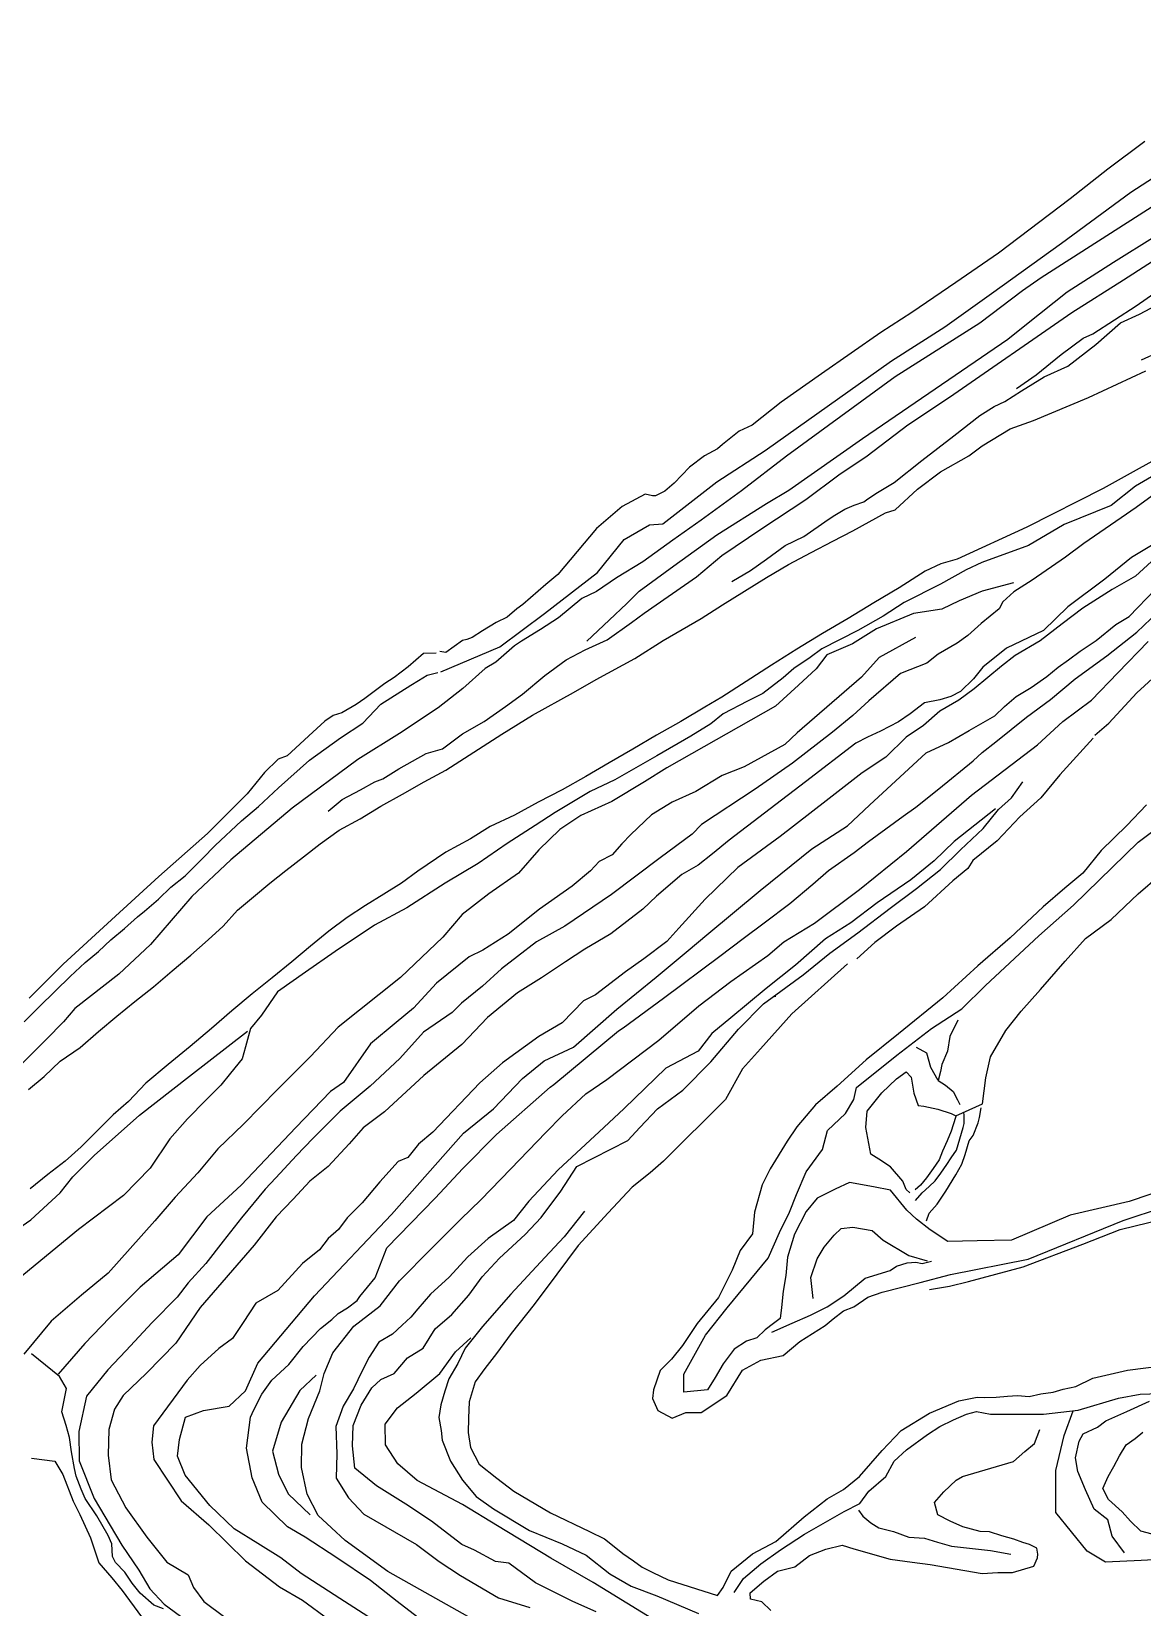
# Model space of a CAD drawing. Extents: x 73536 to 75854, y 478530 to 482386.
# Drawn here: x 74257.7 to 74588.3, y 480016.2 to 480485.4 of the extents above; entities that cross this region are included whole.
import ezdxf

# ---------------------------------------------------------------- set-up
doc = ezdxf.new("R2010")
doc.units = 0

msp = doc.modelspace()

# ---------------------------------------------------------------- linework, layer by layer
at = {"layer": 'TOPO_250913', "color": 30}
msp.add_line((74479.212, 480198.148, 1611.008), (74478.76, 480198.017, 1611.008), dxfattribs=at)
for points in [[(74379.501, 480294.721, 1715.02), (74397.049, 480302.22, 1714.818), (74410.33, 480312.098, 1714.976), (74426.148, 480324.377, 1714.909), (74434.092, 480334.198, 1715.126), (74441.56, 480338.55, 1714.878), (74445.595, 480338.833, 1714.742), (74461.635, 480351.279, 1714.929), (74476.001, 480360.622, 1714.954), (74513.678, 480387.351, 1715.357), (74529.542, 480397.494, 1714.872), (74543.416, 480407.433, 1715.161), (74564.209, 480422.339, 1714.699), (74584.829, 480437.549, 1714.885), (74601.409, 480448.289, 1715.433), (74616.61, 480458.006, 1715.694), (74626.89, 480463.102, 1715.619), (74643.289, 480473.18, 1716.036), (74653.203, 480477.49, 1716.549), (74668.538, 480485.376, 1716.019)], [(74589.031, 480452.592, 1731.383), (74578.047, 480444.428, 1730.695), (74566.841, 480435.613, 1730.519), (74545.446, 480419.359, 1729.332), (74532.814, 480410.624, 1728.765), (74519.667, 480401.694, 1727.945), (74510.411, 480395.732, 1728.471), (74492.77, 480383.442, 1727.994), (74480.752, 480375.046, 1727.657), (74472.121, 480368.205, 1726.586), (74468.259, 480366.409, 1726.693), (74463.375, 480362.393, 1726.721), (74461.801, 480361.174, 1726.53), (74457.923, 480359.101, 1726.243), (74453.461, 480355.695, 1725.775), (74448.904, 480350.933, 1725.786), (74446.138, 480348.52, 1725.503), (74443.391, 480347.195, 1725.664), (74442.496, 480347.182, 1725.529), (74440.301, 480347.625, 1725.042), (74433.422, 480343.967, 1724.801), (74425.785, 480337.425, 1725.399), (74414.284, 480323.745, 1725.487), (74410.767, 480320.743, 1725.087), (74403.884, 480314.765, 1724.825), (74402.143, 480313.492, 1724.782), (74399.209, 480311.013, 1724.706), (74396.005, 480309.475, 1724.111), (74391.922, 480306.958, 1724.086), (74388.846, 480305.018, 1723.861), (74387.257, 480304.363, 1723.607), (74385.921, 480304.059, 1723.463), (74380.93, 480300.485, 1723.745), (74379.198, 480300.829, 1723.623)], [(74592.321, 480433.836, 1714.681), (74558.185, 480412.084, 1714.419), (74552.609, 480408.192, 1714.819), (74539.95, 480398.553, 1714.578), (74514.725, 480382.536, 1714.638), (74482.385, 480358.962, 1714.658), (74469.025, 480348.63, 1714.737), (74456.963, 480339.918, 1714.28), (74448.513, 480333.973, 1714.401), (74439.619, 480327.47, 1714.673), (74431.768, 480322.739, 1714.139), (74425.838, 480318.666, 1714.397), (74421.433, 480316.576, 1714.233), (74414.465, 480310.852, 1714.319), (74409.131, 480307.329, 1714.263), (74403.508, 480303.901, 1714.127), (74401.377, 480302.494, 1714.134), (74395.85, 480297.619, 1714.253), (74392.722, 480295.726, 1713.898), (74385.997, 480289.822, 1713.657), (74378.695, 480284.075, 1713.971), (74367.169, 480276.396, 1714.51), (74354.793, 480268.622, 1713.978), (74335.203, 480254.219, 1713.898), (74316.983, 480238.827, 1714.03), (74305.386, 480227.9, 1713.893), (74293.042, 480213.625, 1714.273), (74283.61, 480204.724, 1714.249), (74270.59, 480194.498, 1713.95), (74267.141, 480190.602, 1714.203), (74261.978, 480185.344, 1714.179), (74253.414, 480176.638, 1714.003)], [(74422.982, 480303.872, 1700.233), (74429.596, 480310.156, 1700.163), (74434.837, 480315.138, 1700.261), (74438.546, 480318.767, 1700.502), (74448.883, 480326.364, 1700.197), (74461.663, 480335.527, 1700.132), (74476.393, 480344.868, 1700.087), (74483.048, 480348.868, 1699.935), (74505.011, 480364.172, 1700.135), (74548.229, 480393.78, 1700.482), (74553.858, 480398.249, 1700.481), (74565.914, 480407.89, 1700.478), (74579.684, 480416.756, 1700.211), (74592.147, 480424.453, 1700.365)], [(74345.981, 480253.259, 1700.616), (74350.121, 480256.773, 1701.041), (74355.585, 480259.645, 1700.723), (74359.867, 480262.015, 1700.194), (74362.188, 480262.871, 1700.656), (74367.008, 480265.925, 1700.46), (74375.085, 480270.493, 1699.956), (74380.022, 480271.795, 1700.004), (74385.979, 480276.319, 1700.059), (74392.36, 480279.925, 1700.006), (74398.76, 480284.437, 1699.959), (74403.763, 480288.131, 1699.825), (74410.414, 480293.696, 1699.768), (74416.754, 480298.372, 1699.691), (74422.496, 480301.333, 1699.726), (74428.997, 480304.309, 1699.548), (74436.217, 480309.398, 1699.582), (74440.014, 480312.27, 1699.516), (74455.597, 480323.081, 1699.58), (74463.116, 480329.44, 1699.567), (74475.013, 480337.461, 1699.414), (74488.145, 480346.037, 1699.837), (74497.948, 480353.412, 1699.774), (74506.378, 480359.043, 1700.09), (74518.477, 480368.324, 1699.483), (74530.926, 480376.556, 1700.008), (74567.323, 480401.721, 1699.874), (74582.733, 480411.498, 1700.027), (74595.74, 480419.875, 1699.61)], [(74550.803, 480379.129, 1684.373), (74556.658, 480383.21, 1684.607), (74564.167, 480389.179, 1684.637), (74570.697, 480394.086, 1684.783), (74573.591, 480395.409, 1684.861), (74586.499, 480403.747, 1684.834), (74594.024, 480408.996, 1684.633)], [(74466.057, 480321.698, 1686.476), (74471.711, 480324.933, 1686.19), (74476.444, 480328.305, 1685.783), (74481.985, 480332.349, 1685.153), (74487.581, 480335.003, 1685.944), (74494.76, 480340.091, 1685.517), (74496.8, 480341.383, 1685.826), (74499.756, 480343.138, 1685.699), (74502.531, 480344.374, 1685.669), (74505.347, 480345.336, 1685.614), (74506.229, 480345.928, 1685.61), (74508.995, 480347.883, 1685.357), (74514.391, 480351.075, 1685.063), (74522.656, 480357.713, 1684.539), (74532.221, 480365.016, 1684.704), (74539.915, 480371.036, 1684.308), (74544.145, 480373.721, 1684.221), (74547.365, 480375.225, 1684.278), (74552.355, 480378.374, 1684.117), (74559.112, 480382.624, 1684.06), (74566.147, 480385.802, 1684.423), (74574.488, 480392.228, 1684.473), (74581.803, 480398.642, 1684.229), (74587.402, 480401.24, 1684.279), (74594.198, 480404.839, 1684.031)], [(74593.195, 480389.935, 1670.466), (74587.899, 480387.575, 1670.791)], [(74256.8, 480170.42, 1705.479), (74261.436, 480174.292, 1705.02), (74266.215, 480178.811, 1704.482), (74272.16, 480182.906, 1703.891), (74277.599, 480187.651, 1703.301), (74283.027, 480192.241, 1702.719), (74288.444, 480196.629, 1702.149), (74293.928, 480201.009, 1701.575), (74299.507, 480205.727, 1700.977), (74305.046, 480210.46, 1700.381), (74310.222, 480214.994, 1699.818), (74314.683, 480219.046, 1699.325), (74318.992, 480223.799, 1698.8), (74323.729, 480227.787, 1698.293), (74328.614, 480231.831, 1697.774), (74333.31, 480235.575, 1697.283), (74338.587, 480239.736, 1696.733), (74343.608, 480243.597, 1696.215), (74349.186, 480247.672, 1695.65), (74355.457, 480250.969, 1695.07), (74361.679, 480254.747, 1694.475), (74368.095, 480258.367, 1693.872), (74374.512, 480261.992, 1693.269), (74380.947, 480265.497, 1692.67), (74397.666, 480276.217, 1691.131), (74406.739, 480281.869, 1690.303), (74418.971, 480288.575, 1687.762), (74425.698, 480292.44, 1686.886), (74437.2, 480298.747, 1685.498), (74445.669, 480304.088, 1684.368), (74457.021, 480310.658, 1682.675), (74463.363, 480314.726, 1681.652), (74469.837, 480318.743, 1680.949), (74476.405, 480322.795, 1680.234), (74482.991, 480326.709, 1679.549), (74489.708, 480330.283, 1679), (74496.201, 480333.666, 1678.33), (74502.153, 480336.717, 1677.791), (74511.837, 480342.122, 1676.844), (74514.725, 480342.949, 1676.206), (74521.402, 480349.158, 1675.287), (74528.239, 480354.339, 1674.637), (74536.688, 480359.07, 1674.189), (74540.609, 480362.025, 1673.316), (74548.948, 480367.051, 1672.831), (74555.946, 480369.558, 1672.207), (74572.281, 480376.399, 1670.662), (74589.378, 480384.373, 1667.356)], [(74600.072, 480362.287, 1667.43), (74576.645, 480349.312, 1670.016), (74553.938, 480337.779, 1672.502), (74533.168, 480328.319, 1674.971), (74528.287, 480326.888, 1675.706), (74523.64, 480324.68, 1676.402), (74515.864, 480319.812, 1678.066), (74508.349, 480315.263, 1678.978), (74500.746, 480310.652, 1679.901), (74493.064, 480306.144, 1680.825), (74485.437, 480301.538, 1681.749), (74477.9, 480296.741, 1682.676), (74470.395, 480291.879, 1683.604), (74463.131, 480287.216, 1684.349), (74458.073, 480284.281, 1684.853), (74450.921, 480279.973, 1685.573), (74443.73, 480275.863, 1686.287), (74436.648, 480271.783, 1686.992), (74429.618, 480267.647, 1687.696), (74422.628, 480263.62, 1688.391), (74415.615, 480259.655, 1689.086), (74408.473, 480255.95, 1689.78), (74401.389, 480252.084, 1690.476), (74394.13, 480248.68, 1691.168), (74388.331, 480245.004, 1691.76), (74380.944, 480241.107, 1692.48), (74372.646, 480235.375, 1693.554), (74367.805, 480231.891, 1694.189), (74362.506, 480228.535, 1694.857), (74357.063, 480225.202, 1695.537), (74351.603, 480221.597, 1696.233), (74346.164, 480217.521, 1696.957), (74340.656, 480213.075, 1697.711), (74335.103, 480208.402, 1698.484), (74329.29, 480203.703, 1699.28), (74323.318, 480198.87, 1700.098), (74317.287, 480193.878, 1700.932), (74311.185, 480188.606, 1701.791), (74304.864, 480183.244, 1702.673), (74298.349, 480177.823, 1703.576), (74291.699, 480172.338, 1704.494), (74286.516, 480166.893, 1705.295), (74281.996, 480162.834, 1705.942), (74277.413, 480158.32, 1706.474), (74272.472, 480153.384, 1707.052), (74267.673, 480149.131, 1707.583), (74262.465, 480145.097, 1708.129), (74257.242, 480140.881, 1708.684)], [(74598.846, 480357.361, 1670.312), (74586.304, 480350.021, 1672.046), (74579.054, 480344.31, 1673.115), (74565.012, 480338.596, 1674.654), (74554.399, 480332.384, 1675.687), (74540.544, 480327.352, 1676.013), (74535.837, 480325.146, 1677.264), (74528.172, 480320.864, 1678.111), (74517.44, 480315.415, 1679.364), (74511.198, 480311.348, 1680.026), (74503.597, 480307.053, 1680.984), (74492.853, 480301.608, 1681.817), (74489.461, 480299.039, 1682.472), (74484.581, 480295.71, 1683.033), (74481.343, 480292.991, 1683.443), (74475.358, 480288.327, 1684.113), (74470.777, 480286.035, 1684.693), (74463.511, 480282.296, 1685.704), (74459.857, 480279.288, 1686.177), (74453.929, 480275.652, 1687.027), (74443.798, 480269.746, 1688.188), (74431.24, 480262.632, 1689.79), (74423.955, 480259.145, 1690.584), (74413.498, 480252.867, 1691.699), (74407.586, 480249.046, 1692.426), (74399.21, 480243.625, 1693.094), (74390.568, 480237.709, 1693.967), (74380.805, 480231.843, 1694.453), (74369.418, 480224.482, 1695.507), (74359.708, 480219.357, 1696.921), (74348.049, 480211.544, 1697.724), (74339.246, 480205.383, 1698.91), (74330.849, 480199.51, 1699.284), (74326.141, 480192.564, 1701.044), (74322.87, 480188.584, 1701.525), (74321.32, 480183.109, 1700.414), (74320.33, 480179.557, 1700.908), (74316.933, 480175.331, 1700.863), (74313.975, 480171.746, 1700.989), (74309.597, 480167.35, 1701.008), (74304.123, 480161.736, 1701.144), (74298.842, 480155.77, 1700.442), (74293.007, 480146.982, 1701.067), (74285.04, 480138.916, 1701.301), (74271.66, 480128.741, 1699.719), (74253.639, 480113.935, 1699.622)], [(74594.511, 480349.566, 1668.972), (74586.465, 480343.667, 1671.054), (74582.005, 480340.624, 1671.228), (74570.881, 480332.925, 1672.707), (74565.442, 480328.869, 1671.197), (74555.517, 480322.005, 1672.416), (74550, 480318.613, 1672.149), (74546.81, 480315.641, 1671.577), (74545.709, 480313.499, 1671.376), (74540.351, 480309.176, 1671.354), (74536.321, 480305.616, 1670.752), (74533.147, 480303.27, 1670.12), (74527.479, 480300.021, 1670.794), (74524.152, 480297.295, 1670.745), (74516.306, 480294.269, 1670.714), (74506.835, 480286.12, 1670.869), (74502.128, 480281.805, 1670.746), (74496.031, 480276.805, 1670.537), (74484.122, 480267.584, 1670.257), (74473.008, 480259.857, 1669.979), (74457.123, 480249.333, 1670.057), (74454.31, 480246.42, 1670.063), (74444.747, 480239.407, 1670.229), (74430.256, 480228.435, 1670.482), (74416.435, 480219.052, 1670.715), (74407.928, 480214.411, 1669.407), (74402.359, 480210.025, 1669.728), (74397.565, 480206.375, 1669.59), (74391.844, 480201.165, 1668.821), (74385.652, 480196.173, 1668.919), (74382.904, 480193.381, 1669.338), (74374.306, 480187.456, 1669.765), (74367.262, 480179.683, 1669.827), (74358.467, 480171.42, 1669.972), (74349.485, 480163.948, 1670.112), (74341.366, 480155.875, 1670.096), (74336.536, 480150.758, 1670.172), (74330.359, 480144.108, 1670.271), (74327.18, 480140.768, 1670.413), (74320.146, 480132.253, 1670.298), (74314.709, 480125.278, 1670.246), (74309.574, 480118.578, 1670.565), (74304.283, 480112.821, 1670.647), (74300.965, 480108.65, 1670.7), (74293.589, 480101.026, 1670.889), (74285.732, 480092.644, 1670.895), (74280.379, 480087.014, 1671.265), (74274.033, 480079.153, 1672.198), (74271.714, 480068.615, 1672.274), (74271.791, 480059.883, 1671.749), (74276.27, 480048.644, 1671.978), (74281.081, 480040.672, 1672.158), (74284.506, 480034.741, 1672.391), (74289.618, 480027.344, 1672.15), (74292.859, 480021.727, 1671.517), (74297.168, 480017.183, 1671.888), (74303.486, 480012.591, 1672.196)], [(74591.98, 480332.933, 1656.986), (74585.085, 480328.838, 1657.055), (74577.115, 480322.31, 1656.812), (74566.136, 480314.068, 1657.09), (74558.87, 480307.071, 1656.87), (74547.904, 480301.835, 1656.708), (74540.848, 480296.183, 1656.426), (74537.989, 480292.659, 1656.59), (74534.188, 480288.938, 1656.637), (74531.329, 480287.411, 1656.433), (74527.986, 480286.461, 1656.104), (74523.5, 480285.538, 1655.659), (74519.226, 480282.301, 1655.68), (74515.737, 480279.842, 1655.611), (74510.375, 480277.137, 1655.322), (74506.497, 480275.346, 1655.304), (74503.048, 480273.532, 1655.172), (74488.007, 480261.986, 1654.832), (74465.36, 480244.675, 1654.51), (74460.325, 480240.567, 1654.638), (74456.055, 480237.225, 1654.744), (74451.245, 480234.436, 1654.965), (74443.724, 480227.954, 1654.463), (74439.647, 480224.088, 1654.661), (74430.109, 480216.808, 1654.932), (74422.388, 480212.163, 1654.939), (74416.609, 480208.46, 1654.944), (74409.434, 480203.691, 1654.951), (74402.324, 480199.173, 1654.302), (74393.333, 480191.872, 1654.246), (74385.774, 480183.777, 1654.613), (74374.435, 480174.585, 1654.424), (74362.709, 480163.761, 1654.917), (74356.33, 480158.967, 1654.883), (74352.179, 480154.256, 1655.262), (74346.002, 480147.474, 1654.933), (74340.52, 480143.128, 1654.807), (74335.515, 480137.757, 1654.671), (74330.428, 480132.526, 1655.06), (74323.9, 480124.116, 1655.013), (74307.853, 480105.535, 1654.935), (74300.616, 480094.863, 1655.088), (74291.885, 480085.939, 1655.571), (74284.978, 480079.331, 1656.792), (74282.336, 480075.218, 1657.316), (74280.697, 480069.167, 1657.04), (74280.494, 480061.548, 1656.729), (74281.36, 480054.184, 1656.74), (74285.748, 480045.864, 1656.552), (74292.03, 480037.154, 1656.788), (74297.933, 480029.717, 1656.361), (74304.284, 480025.991, 1655.526), (74305.854, 480022.222, 1655.493), (74308.921, 480017.976, 1655.55), (74315.208, 480013.31, 1655.75)], [(74590.971, 480327.564, 1656.548), (74586.233, 480323.254, 1656.543), (74579.322, 480319.253, 1656.501), (74570.593, 480313.754, 1656.753), (74564.385, 480309.02, 1656.537), (74557.87, 480303.997, 1656.3), (74550.452, 480299.601, 1655.715), (74546.342, 480296.421, 1655.993), (74538.188, 480289.664, 1656.15), (74533.636, 480286.374, 1656.149), (74528.043, 480283.079, 1655.475), (74523.195, 480278.824, 1655.399), (74517.965, 480275.294, 1655.262), (74511.97, 480269.385, 1655.263), (74504.892, 480264.702, 1654.596), (74494.175, 480256.337, 1654.945), (74480.533, 480245.76, 1654.539), (74467.928, 480236.467, 1653.405), (74458.129, 480227.127, 1653.471), (74450.365, 480218.426, 1653.528), (74446.768, 480214.477, 1654.362), (74439.887, 480209.336, 1654.351), (74434.483, 480205.499, 1652.293), (74425.554, 480198.621, 1654.078), (74421.97, 480196.805, 1654.232), (74415.602, 480190.238, 1653.563), (74408.657, 480186.175, 1654.05), (74397.869, 480178.389, 1654.286), (74391.066, 480172.38, 1654.156), (74377.148, 480157.753, 1653.999), (74372.865, 480154.183, 1654.201), (74369.71, 480150.211, 1654.402), (74366.746, 480149.026, 1654.31), (74361.293, 480142.946, 1654.415), (74356.074, 480136.66, 1654.683), (74351.605, 480132.25, 1654.539), (74349.057, 480128.765, 1654.79), (74345.999, 480126.112, 1654.547), (74343.348, 480122.708, 1654.924), (74338.316, 480118.606, 1654.357), (74330.943, 480110.54, 1654.595), (74324.409, 480106.848, 1654.142), (74320.646, 480101.073, 1654.375), (74317.47, 480096.344, 1654.246), (74313.375, 480093.307, 1654.327), (74307.833, 480088.219, 1654.514), (74303.985, 480083.925, 1654.197), (74294.01, 480070.337, 1654.613), (74293.459, 480065.467, 1654.606), (74294.05, 480060.315, 1654.599), (74302.249, 480048.007, 1654.461), (74310.43, 480040.867, 1654.832), (74321.381, 480030.138, 1653.871), (74331.437, 480022.382, 1654.335), (74338.267, 480018.36, 1654.045), (74346.113, 480012.655, 1654.602)], [(74549.948, 480321.239, 1673.853), (74540.624, 480318.766, 1675.247), (74533.819, 480315.861, 1676.195), (74528.627, 480313.407, 1676.64), (74520.167, 480312.083, 1677.861), (74509.21, 480307.583, 1678.847), (74502.031, 480303.061, 1679.259), (74494.423, 480299.777, 1680.477), (74491.189, 480295.642, 1681.211), (74485.999, 480290.788, 1681.038), (74479.153, 480284.582, 1681.646), (74446.725, 480266.187, 1685.744), (74440.114, 480262, 1686.575), (74430.392, 480256.111, 1687.448), (74421.186, 480252.029, 1687.787), (74414.927, 480247.826, 1687.945), (74408.659, 480241.795, 1687.974), (74402.653, 480234.871, 1687.472), (74393.789, 480228.655, 1686.373), (74385.791, 480222.528, 1685.516), (74380.086, 480215.78, 1685.185), (74367.491, 480203.775, 1684.735), (74348.925, 480189.016, 1684.869), (74340.725, 480180.226, 1684.755), (74330.922, 480170.473, 1684.284), (74320.775, 480160.09, 1684.023), (74313.126, 480152.764, 1684.994), (74307.115, 480145.644, 1684.767), (74300.385, 480138.387, 1685.517), (74294.368, 480131.308, 1684.427), (74287.052, 480123.125, 1683.997), (74280.431, 480115.749, 1683.412), (74272.502, 480109.189, 1684.94), (74263.457, 480101.431, 1684.703), (74255.333, 480091.644, 1684.306)], [(74357.748, 480013.563, 1640.447), (74349.447, 480018.859, 1640.196), (74337.9, 480026.296, 1640.296), (74331.832, 480030.997, 1640.031), (74325.035, 480035.266, 1640.544), (74317.944, 480039.618, 1641.067), (74310.756, 480046.561, 1641.893), (74303.347, 480055.614, 1642.188), (74301.126, 480061.277, 1642.392), (74301.707, 480066.28, 1641.923), (74303.523, 480072.928, 1641.553), (74308.815, 480074.848, 1641.398), (74316.441, 480076.128, 1641.309), (74321.331, 480080.742, 1641.179), (74325.042, 480088.926, 1640.791), (74341.85, 480109.024, 1640.209), (74364.795, 480133.179, 1639.9), (74386.225, 480157.417, 1639.349), (74395.182, 480164.693, 1639.702), (74403.814, 480173.712, 1639.677), (74410.227, 480178.919, 1639.759), (74418.976, 480183.008, 1640.312), (74431.915, 480194.373, 1640.017), (74443.631, 480203.88, 1640.69), (74453.109, 480211.841, 1640.996), (74458.624, 480216.441, 1641.004), (74474.573, 480229.627, 1640.751), (74489.937, 480242.053, 1641.87), (74500.545, 480248.913, 1640.402), (74507.098, 480255.098, 1640.36), (74523.914, 480270.636, 1640.596), (74530.631, 480273.706, 1640.699), (74536.758, 480277.246, 1640.614), (74544.347, 480281.625, 1640.699), (74547.304, 480284.455, 1641.085), (74550.708, 480287.444, 1640.889), (74555.198, 480290.064, 1640.839), (74559.84, 480293.362, 1640.879), (74563.285, 480296.156, 1640.946), (74566.305, 480298.294, 1640.959), (74569.776, 480300.874, 1640.995), (74574.561, 480304.065, 1641.102), (74580.418, 480308.824, 1641.405), (74584.363, 480311.238, 1641.25), (74592.255, 480319.35, 1641.056)], [(74377.667, 480009.326, 1639.767), (74366.473, 480018.051, 1639.985), (74358.508, 480024.223, 1639.094), (74348.548, 480031.045, 1639.708), (74339.126, 480037.167, 1639.052), (74333.875, 480040.258, 1639.561), (74326.355, 480047.565, 1639.744), (74323.341, 480054.861, 1639.531), (74321.685, 480063.66, 1640.061), (74322.854, 480072.849, 1640.112), (74323.813, 480075.105, 1639.602), (74326.168, 480079.683, 1639.519), (74329.152, 480083.931, 1639.382), (74334.224, 480088.547, 1639.535), (74338.486, 480093.875, 1639.831), (74343.72, 480099.241, 1639.174), (74347.011, 480101.989, 1639.033), (74348.906, 480103.766, 1639.606), (74351.757, 480105.443, 1639.26), (74354.552, 480107.579, 1639.156), (74355.378, 480108.844, 1639.726), (74359.977, 480114.312, 1639.569), (74363.431, 480123.259, 1638.7), (74377.771, 480138.046, 1638.435), (74386.025, 480146.939, 1638.955), (74396.079, 480157.054, 1638.813), (74411.986, 480171.164, 1639.274), (74413.121, 480171.926, 1638.991), (74432.368, 480187.88, 1639.322), (74433.801, 480188.738, 1639.325), (74445.797, 480197.61, 1639.682), (74462.511, 480210.153, 1639.764), (74469.503, 480215.368, 1640.133), (74475.736, 480219.994, 1639.827), (74483.398, 480225.792, 1640.299), (74490.241, 480231.594, 1640), (74494.894, 480235.623, 1640.348), (74502.481, 480240.945, 1640.295), (74506.802, 480244.283, 1640.3), (74517.085, 480251.783, 1639.783), (74520.851, 480254.464, 1639.873), (74527.74, 480259.902, 1639.92), (74537.93, 480268.258, 1639.827), (74540.593, 480270.758, 1640.028), (74544.721, 480273.874, 1639.934), (74553.83, 480281.247, 1640.445), (74560.912, 480286.525, 1640.416), (74568.324, 480292.723, 1640.599), (74577.703, 480299.51, 1640.481), (74586.671, 480306.532, 1640.311), (74592.865, 480312.48, 1640.318)], [(74520.763, 480304.985, 1671.138), (74509.934, 480298.994, 1670.917), (74504.673, 480293.194, 1670.761), (74485.574, 480276.566, 1670.668), (74481.865, 480273.165, 1670.265), (74469.757, 480266.484, 1670.257), (74463.265, 480263.861, 1670.805), (74455.39, 480259.153, 1670.583), (74448.313, 480255.927, 1670.74), (74442.228, 480252.169, 1670.638), (74436.022, 480246.295, 1670.399), (74433.41, 480243.522, 1670.411), (74430.449, 480240.289, 1670.459), (74426.62, 480238.347, 1670.375), (74424.003, 480235.523, 1670.508), (74418.536, 480230.912, 1670.44), (74408.904, 480224.151, 1670.286), (74399.581, 480216.702, 1670.138), (74391.991, 480211.93, 1670.242), (74387.896, 480209.868, 1670.3), (74378.239, 480202.041, 1669.849), (74371.358, 480194.631, 1669.857), (74366.23, 480190.337, 1670.121), (74358.593, 480183.998, 1670.14), (74350.518, 480172.544, 1670.15), (74346.691, 480169.787, 1670.736), (74336.349, 480159.08, 1670.707), (74320.046, 480141.966, 1671.008), (74309.847, 480132.495, 1670.736), (74301.304, 480121.182, 1671.056), (74289.974, 480111.596, 1670.832), (74280.833, 480102.491, 1671.252), (74273.488, 480094.787, 1671.435), (74265.57, 480085.713, 1671.632)], [(74390.734, 480011.724, 1625.098), (74363.667, 480026.968, 1625.038), (74351.032, 480036.159, 1627.025), (74346.956, 480039.897, 1626.867), (74343.02, 480043.644, 1626.591), (74339.695, 480049.935, 1625.381), (74338.066, 480057.911, 1624.724), (74338.107, 480064.861, 1624.669), (74340.105, 480072.512, 1625.392), (74343.507, 480080.69, 1625.649), (74344.734, 480085.848, 1625.918), (74347.331, 480092.034, 1626.241), (74353.55, 480099.962, 1626.044), (74361.439, 480105.996, 1625.72), (74367.209, 480113.469, 1624.801), (74376.646, 480123.038, 1625.625), (74385.441, 480131.81, 1625.414), (74391.42, 480137.544, 1625.051), (74400.331, 480146.795, 1624.502), (74410.758, 480157.618, 1623.316), (74415.594, 480162.602, 1624.388), (74422.663, 480169.13, 1624.924), (74428.877, 480173.354, 1624.286), (74444.39, 480185.152, 1626.036), (74456.243, 480195.324, 1625.276), (74465.783, 480202.601, 1624.871), (74476.795, 480210.343, 1623.885), (74481.536, 480214.356, 1623.237), (74490.69, 480219.976, 1624.485), (74504.057, 480229.981, 1624.396), (74518.082, 480241.309, 1625.456), (74537.463, 480258.084, 1626.064), (74557.104, 480273.052, 1628.123), (74564.584, 480279.945, 1626.313), (74573.163, 480286.28, 1624.235), (74580.986, 480294.422, 1627.478), (74590.069, 480303.754, 1628.612)], [(74378.135, 480300.299, 1723.649), (74374.351, 480300.235, 1722.308), (74369.73, 480296.297, 1722.715), (74365.628, 480293.107, 1723.186), (74362.837, 480291.314, 1723.306), (74356.858, 480286.782, 1723.262), (74354.27, 480285.043, 1722.634), (74350.025, 480282.586, 1722.94), (74347.408, 480281.771, 1722.743), (74344.968, 480280.055, 1722.35), (74341.426, 480276.778, 1721.376), (74333.705, 480269.79, 1721.471), (74331.085, 480268.787, 1721.3), (74326.987, 480264.789, 1721.141), (74321.858, 480258.481, 1721.113), (74310.03, 480246.673, 1720.993), (74295.601, 480233.816, 1720.351), (74281.427, 480220.97, 1719.908), (74267.125, 480207.749, 1719.582), (74256.999, 480197.607, 1718.819)], [(74255.444, 480190.545, 1714.859), (74259.851, 480194.968, 1714.935), (74264.823, 480199.818, 1715.121), (74269.129, 480204.038, 1715.099), (74273.615, 480208.191, 1715.135), (74277.588, 480211.543, 1715.164), (74281.262, 480214.953, 1715.193), (74285.339, 480218.371, 1715.242), (74289.179, 480221.854, 1715.263), (74291.301, 480223.472, 1715.256), (74295.472, 480227.071, 1715.274), (74299.168, 480230.704, 1715.196), (74303.416, 480234.01, 1715.181), (74308.554, 480239.145, 1715.167), (74312.323, 480243.053, 1715.001), (74320.175, 480250.379, 1715.036), (74325.242, 480254.69, 1714.956), (74331.196, 480260.263, 1715.027), (74340.406, 480268.463, 1715.506), (74349.634, 480275.108, 1715.754), (74356.258, 480279.489, 1715.546), (74361.6, 480285.15, 1715.339), (74370.541, 480290.804, 1715.253), (74372.827, 480292.206, 1715.108), (74375.405, 480293.752, 1714.874), (74378.616, 480294.545, 1715.097)], [(74574.115, 480275.883, 1608.596), (74578.35, 480279.527, 1609.031), (74586.699, 480288.51, 1610.375), (74592.387, 480293.735, 1610.706)], [(74573.656, 480275.06, 1608.519), (74563.742, 480264.068, 1607.824), (74558.1, 480257.292, 1606.121), (74551.868, 480251.595, 1605.161), (74545.038, 480244.41, 1604.198), (74537.848, 480238.623, 1603.473), (74536.319, 480236.184, 1603.949), (74531.843, 480232.537, 1603.504), (74523.5, 480224.835, 1602.409), (74515.145, 480219.07, 1601.593), (74508.69, 480214.219, 1600.897), (74503.34, 480209.291, 1600.364)], [(74425.707, 480014.93, 1607.941), (74418.792, 480017.981, 1608.339), (74407.622, 480023.588, 1608.389), (74399.72, 480029.411, 1608.211), (74395.806, 480029.908, 1608.668), (74389.524, 480033.31, 1608.982), (74385.701, 480034.927, 1609.028), (74381.513, 480038.295, 1608.473), (74376.694, 480041.937, 1608.407), (74369.111, 480046.952, 1608.656), (74360.334, 480052.401, 1608.104), (74353.932, 480057.702, 1607.608), (74353.166, 480064.323, 1608.644), (74353.388, 480070.351, 1608.731), (74355.758, 480076.466, 1608.738), (74358.97, 480081.641, 1608.314), (74361.644, 480084.11, 1608.21), (74365.616, 480085.926, 1608.977), (74369.536, 480090.499, 1609.129), (74374.249, 480093.447, 1609.966), (74377.823, 480099.141, 1609.228), (74382.739, 480103.422, 1609.522), (74387.803, 480109.158, 1608.881), (74391.767, 480114.624, 1608.862), (74396.934, 480120.181, 1609.597), (74404.604, 480127.225, 1610.219), (74409.31, 480132.332, 1610.415), (74415.208, 480140.189, 1609.535), (74419.966, 480147.487, 1608.336), (74435.168, 480155.221, 1608.983), (74438.733, 480159.154, 1609.754), (74444.008, 480164.66, 1609.928), (74451.524, 480170.205, 1610.253), (74459.895, 480178.67, 1611.073), (74468.073, 480188.352, 1610.596), (74475.564, 480195.877, 1610.337), (74487.384, 480204.538, 1610.788), (74495.291, 480211.031, 1611.115), (74503.599, 480217.093, 1610.831), (74513.269, 480224.392, 1610.505), (74521.075, 480230.275, 1610.192), (74528.218, 480235.913, 1609.715), (74534.2, 480241.775, 1609.994), (74540.938, 480248.127, 1610.257), (74545.471, 480253.743, 1610.973), (74549.357, 480257.204, 1610.775), (74552.74, 480262.051, 1611.952)], [(74544.561, 480253.956, 1611.505), (74532.327, 480244.248, 1610.241), (74526.353, 480238.519, 1610.319), (74519.395, 480232.797, 1610.582), (74509.333, 480225.991, 1611.018), (74501.552, 480220.081, 1611.341), (74494.019, 480215.269, 1611.37), (74485.026, 480207.391, 1611.219), (74476.306, 480200.528, 1611.008), (74465.844, 480191.726, 1611.194), (74460.139, 480187.073, 1611.194), (74456.131, 480181.881, 1611.899), (74446.445, 480176.807, 1610.726), (74434.06, 480164.733, 1611.032), (74428.028, 480159.077, 1611.035), (74414.375, 480146.541, 1610.67), (74405.681, 480137.163, 1610.684), (74401.108, 480131.418, 1610.454), (74393.571, 480126.093, 1610.631), (74387.532, 480120.593, 1611.038), (74381.973, 480114.553, 1611.249), (74376.416, 480109.456, 1611.265), (74372.604, 480105.11, 1611.242), (74370.559, 480102.613, 1611.607), (74368.028, 480100.229, 1611.298), (74365.071, 480097.596, 1610.966), (74361.065, 480095.2, 1611.063), (74358.195, 480090.712, 1610.752), (74356.073, 480086.687, 1610.741), (74353.466, 480081.351, 1610.566), (74350.387, 480076.156, 1609.839), (74348.28, 480070.147, 1609.863), (74348.553, 480061.989, 1611.638), (74348.3, 480054.712, 1609.678), (74352.028, 480048.871, 1609.645), (74356.526, 480043.99, 1609.722), (74372.274, 480035.011, 1609.602), (74379.004, 480029.945, 1609.528), (74385.297, 480025.711, 1610.156), (74396.616, 480019.084, 1609.412), (74405.972, 480016.198, 1609.844)], [(74589.529, 480255.192, 1609.906), (74583.66, 480249.002, 1608.693), (74576.068, 480241.563, 1607.617), (74570.533, 480234.784, 1606.783), (74565.179, 480230.366, 1606.018), (74558.737, 480224.844, 1605.154), (74548.998, 480215.564, 1603.776), (74539.335, 480207.282, 1602.426), (74528.871, 480197.761, 1600.988), (74515.715, 480187.035, 1599.637), (74506.091, 480179.253, 1598.716), (74497.463, 480171.389, 1597.455), (74491.021, 480165.867, 1596.385), (74485.5, 480159.272, 1595.36), (74482.599, 480155.052, 1594.836), (74477.525, 480146.848, 1593.829), (74475.148, 480142.017, 1593.271), (74472.828, 480133.907, 1592.495), (74472.254, 480127.429, 1592.038), (74468.632, 480122.461, 1590.963), (74466.178, 480116.633, 1590.356), (74462.143, 480108.516, 1589.918), (74455.758, 480100.801, 1588.626), (74451.441, 480094.257, 1588.386), (74448.17, 480090.181, 1588.363), (74444.728, 480086.817, 1588.009), (74442.741, 480081.03, 1587.173), (74442.457, 480078.389, 1587.407), (74444.041, 480074.823, 1587.1), (74448.333, 480072.584, 1587.094), (74452.456, 480074.276, 1587.194), (74457.004, 480074.297, 1587.164), (74464.61, 480079.288, 1586.797), (74469.306, 480086.879, 1585.916), (74474.755, 480089.835, 1585.06), (74481.339, 480091.27, 1585.058), (74486.368, 480095.433, 1584.752), (74493.861, 480100.119, 1584.498), (74496.312, 480102.106, 1584.429), (74499.34, 480104.49, 1584.128), (74502.416, 480105.74, 1584.327), (74506.612, 480108.636, 1583.925), (74510.88, 480110.066, 1583.504), (74522.174, 480112.954, 1583.278), (74531.225, 480115.391, 1583.096), (74554.319, 480119.884, 1582.641), (74582.634, 480131.453, 1582.048), (74594.544, 480135.371, 1581.805)], [(74622.504, 480149.973, 1591.576), (74584.325, 480137.102, 1591.954), (74566.805, 480132.976, 1592.565), (74549.38, 480125.543, 1592.018), (74539.12, 480125.42, 1593.118), (74530.412, 480125.208, 1592.795), (74525.165, 480128.609, 1592.865), (74521.045, 480131.785, 1595.006), (74518.173, 480134.462, 1597.02), (74513.292, 480140.421, 1598.485), (74508.303, 480141.439, 1597.948), (74501.169, 480142.779, 1597.153), (74496.862, 480140.764, 1596.145), (74491.469, 480138.068, 1595.613), (74488.21, 480134.073, 1595.078), (74484.777, 480127.334, 1594.461), (74482.666, 480120.529, 1594.138), (74482.194, 480115.085, 1592.534), (74481.415, 480110.341, 1592.509), (74480.873, 480105.548, 1592.195), (74480.541, 480102.264, 1591.807), (74478.546, 480100.773, 1591.354), (74475.991, 480098.917, 1590.494), (74473.568, 480096.528, 1590.312), (74470.5, 480095.514, 1589.97), (74466.85, 480093.158, 1588.955), (74463.491, 480088.789, 1588.688), (74461.139, 480084.729, 1588.747), (74458.834, 480081.061, 1588.3), (74451.834, 480080.314, 1590.028), (74451.817, 480085.666, 1589.46), (74458.228, 480097.273, 1590.106), (74464.724, 480105.4, 1592.213), (74476.907, 480120.253, 1593.934), (74480.309, 480127.811, 1594.238), (74483.247, 480133.918, 1594.924), (74485.379, 480139.18, 1595.91), (74488.204, 480145.948, 1597.257), (74493.047, 480152.573, 1598.044), (74494.565, 480158.203, 1598.665), (74499.905, 480163.327, 1599.521), (74502.397, 480167.423, 1600.61), (74503.164, 480170.981, 1600.373), (74515.193, 480180.655, 1600.704), (74525.55, 480188.571, 1601.859), (74534.564, 480194.407, 1602.961), (74541.659, 480201.419, 1604.072), (74557.516, 480216.212, 1606.042), (74567.759, 480225.302, 1607.533), (74587.094, 480244.048, 1609.248), (74592.185, 480247.952, 1609.337)], [(74519.101, 480139.624, 1596.43), (74517.996, 480140.681, 1596.666), (74517.035, 480143.123, 1596.423), (74513.295, 480147.429, 1596.664), (74509.899, 480149.72, 1596.799), (74507.479, 480151.214, 1597.206), (74505.953, 480159.131, 1597.513), (74506.341, 480163.962, 1598.023), (74510.78, 480169.475, 1598.176), (74515.149, 480173.59, 1598.298), (74517.962, 480175.644, 1598.54), (74519.496, 480174.061, 1598.18), (74520.306, 480169.371, 1597.777), (74521.555, 480165.676, 1597.434), (74523.245, 480165.451, 1597.267), (74527.407, 480164.559, 1596.818), (74531.382, 480163.317, 1596.302), (74532.782, 480162.605, 1596.193), (74540.698, 480166.121, 1595.31), (74541.714, 480173.864, 1595.342), (74543.146, 480180.129, 1595.441), (74547.64, 480187.943, 1595.42), (74552.266, 480193.762, 1595.58), (74557.995, 480200.154, 1595.447), (74565.31, 480208.656, 1595.225), (74571.36, 480215.382, 1595.92), (74578.999, 480221.017, 1595.954), (74587.037, 480228.638, 1596.254), (74593.514, 480234.243, 1595.581)], [(74500.513, 480207.837, 1599.661), (74483.95, 480192.926, 1598.004), (74474.626, 480182.562, 1596.658), (74469.306, 480176.527, 1595.908), (74464.18, 480167.495, 1594.881), (74445.786, 480149.092, 1591.64), (74441.845, 480145.644, 1590.941), (74436.436, 480141.346, 1590.148), (74429.257, 480133.697, 1589.764), (74420.381, 480123.969, 1588.75), (74414.008, 480115.463, 1588.297), (74407.275, 480106.397, 1587.978), (74400.392, 480097.749, 1587.713), (74396.061, 480091.872, 1587.57), (74392.583, 480087.372, 1587.428), (74389.668, 480083.375, 1587.233), (74387.887, 480077.397, 1587.811), (74387.707, 480072.553, 1587.978), (74387.63, 480068.326, 1587.915), (74388.281, 480063.886, 1587.914), (74390.899, 480058.887, 1587.537), (74396.165, 480054.741, 1587.851), (74401.234, 480050.841, 1587.822), (74412.12, 480044.4, 1587.706), (74423.744, 480038.816, 1587.419), (74428.168, 480036.647, 1587.462), (74431.605, 480033.991, 1587.419), (74433.687, 480032.338, 1587.35), (74436.864, 480030.097, 1587.558), (74439.45, 480028.177, 1587.418), (74442.552, 480026.609, 1587.8), (74447.151, 480024.444, 1588.292), (74461.853, 480019.835, 1587.158), (74463.551, 480022.177, 1586.93), (74465.9, 480027.049, 1587.116), (74472.29, 480032.147, 1587.089), (74479.252, 480035.831, 1587.039), (74487.621, 480043.226, 1586.595), (74494.526, 480048.555, 1586.217), (74499.351, 480051.379, 1585.963), (74504.108, 480055.2, 1585.397), (74510.805, 480062.964, 1585.037), (74516.53, 480068.948, 1584.341), (74524.904, 480074.109, 1583.042), (74533.687, 480077.696, 1582.473), (74539.164, 480078.789, 1581.678), (74541.403, 480078.745, 1581.492), (74544.818, 480078.873, 1581.199), (74548.122, 480079.148, 1580.637), (74551.131, 480079.347, 1580.454), (74554.641, 480079.078, 1580.212), (74558.1, 480079.806, 1579.55), (74561.724, 480080.35, 1579.407), (74564.729, 480081.247, 1579.294), (74568.476, 480081.995, 1579.023), (74573.557, 480084.496, 1578.612), (74583.906, 480086.831, 1577.868), (74593.984, 480088.193, 1577.179)], [(74533.352, 480191.098, 1601.47), (74531.039, 480186.216, 1600.917), (74530.25, 480181.795, 1600.587), (74528.619, 480177.889, 1600.084), (74528.209, 480175.825, 1599.871), (74527.493, 480173.092, 1600.152), (74525.317, 480176.957, 1600.067), (74524.178, 480181.274, 1600.426), (74521.075, 480182.912, 1600.724)], [(74216.686, 480091.846, 1713.602), (74218.352, 480092.981, 1713.485), (74223.82, 480099.858, 1713.576), (74225.5, 480105.254, 1712.71), (74230.167, 480111.067, 1711.976), (74238.444, 480118.539, 1711.34), (74246.982, 480124.368, 1710.733), (74257.496, 480131.671, 1709.45), (74266.154, 480139.644, 1708.031), (74269.969, 480144.436, 1707.602), (74276.26, 480150.795, 1706.58), (74289.844, 480162.768, 1705.404), (74304.678, 480174.389, 1703.209), (74321.948, 480187.779, 1701.987)], [(74527.493, 480173.092, 1600.152), (74529.672, 480171.732, 1599.499), (74532.035, 480169.806, 1598.863), (74533.247, 480167.394, 1598.451), (74534.004, 480165.971, 1597.84)], [(74532.795, 480162.408, 1596.193), (74531.992, 480159.882, 1596.208), (74531.438, 480158.021, 1596.257), (74530.168, 480155.129, 1596.257), (74528.796, 480152.109, 1596.258), (74527.771, 480149.438, 1596.28), (74526.056, 480146.93, 1596.406), (74524.051, 480144.1, 1596.394), (74522.236, 480141.928, 1596.181), (74520.626, 480140.557, 1596.295)], [(74520.744, 480137.381, 1597.173), (74522.722, 480139.696, 1597.302), (74524.879, 480141.51, 1597.169), (74526.647, 480143.277, 1597.21), (74528.31, 480145.522, 1597.347), (74530.109, 480148.075, 1597.232), (74531.425, 480150.114, 1597.098), (74532.957, 480152.399, 1596.846), (74534.927, 480159.1, 1597.203), (74535.3, 480160.26, 1596.845), (74535.282, 480162.692, 1596.729), (74535.15, 480163.657, 1596.848)], [(74524.083, 480131.358, 1593.436), (74524.877, 480133.629, 1593.841), (74527.21, 480136.276, 1594.134), (74529.759, 480140.156, 1595.132), (74532.767, 480145.042, 1595.486), (74534.518, 480148.157, 1595.522), (74535.551, 480151.065, 1595.847), (74536.783, 480155.155, 1595.759), (74537.949, 480156.736, 1595.718), (74539.435, 480160.511, 1595.497), (74539.834, 480162.051, 1595.505), (74540.278, 480164.943, 1595.306)], [(74422.206, 480134.237, 1595.731), (74416.199, 480126.577, 1596.183), (74410.495, 480120.385, 1595.861), (74400.294, 480109.486, 1595.159), (74391.908, 480099.91, 1595.128), (74386.764, 480093.455, 1594.56), (74384.528, 480088.898, 1594.91), (74381.91, 480084.339, 1595.014), (74380.658, 480080.625, 1595.114), (74379.511, 480076.583, 1594.751), (74378.89, 480072.773, 1594.939), (74379.553, 480068.902, 1594.559), (74379.877, 480066.027, 1594.419), (74382.416, 480059.814, 1594.198), (74385.921, 480054.166, 1594.434), (74389.997, 480049.3, 1594.535), (74395.174, 480045.579, 1594.861), (74405.914, 480039.098, 1595.41), (74415.568, 480035.128, 1594.869), (74422.748, 480031.763, 1594.862), (74429.832, 480026.279, 1594.704), (74436.118, 480022.544, 1594.971), (74443.825, 480019.664, 1594.527), (74456.195, 480014.471, 1594.86)], [(74490.307, 480108.247, 1585.206), (74489.628, 480114.499, 1587.969), (74491.477, 480120.046, 1588.11), (74493.568, 480123.476, 1587.52), (74496.546, 480127.086, 1587.015), (74498.659, 480129.007, 1586.727), (74502.145, 480129.472, 1586.667), (74507.884, 480128.431, 1586.497), (74511.171, 480125.537, 1586.267), (74518.825, 480121.012, 1587.313), (74524.228, 480119.416, 1587.976)], [(74524.926, 480110.881, 1581.684), (74527.905, 480111.385, 1581.445), (74530.872, 480111.862, 1581.25), (74536.513, 480113.251, 1580.812), (74552.856, 480117.609, 1579.447), (74570.56, 480124.419, 1577.914), (74581.717, 480128.768, 1576.946), (74598.342, 480132.862, 1575.606)], [(74478.014, 480098.147, 1590.596), (74484.088, 480100.838, 1589.098), (74489.54, 480103.281, 1588.317), (74494.463, 480105.743, 1587.491), (74499.403, 480109.009, 1587.614), (74505.745, 480114.286, 1588.176), (74513.261, 480116.519, 1588.048), (74515.154, 480117.853, 1588.29), (74518.265, 480118.837, 1588.624), (74520.874, 480118.98, 1588.297), (74522.733, 480118.672, 1588.374), (74525.537, 480119.31, 1588.471)], [(74551.971, 479949.401, 1597.931), (74544.191, 479964.498, 1595.337), (74540.323, 479969.935, 1595.454), (74533.119, 479975.128, 1595.963), (74522.809, 479976.285, 1595.68), (74501.909, 479982.482, 1595.182), (74489.135, 479986.21, 1595.741), (74457.934, 480003.353, 1595.348), (74424.826, 480023.623, 1595.66), (74412.238, 480030.945, 1595.909), (74396.339, 480040.575, 1595.597), (74385.898, 480046.898, 1595.35), (74372.398, 480054.022, 1595.571), (74366.661, 480059.001, 1595.851), (74363.026, 480064.688, 1595.22), (74362.881, 480070.794, 1595.206), (74366.64, 480075.643, 1595.037), (74372.133, 480080.018, 1595.264), (74379.191, 480085.926, 1595.263), (74383.892, 480092.325, 1595.627), (74388.457, 480096.504, 1595.561)], [(74296.905, 480015.79, 1674.152), (74294.016, 480016.935, 1674.618), (74290.018, 480020.497, 1674.196), (74287.607, 480023.494, 1674.26), (74285.465, 480026.689, 1674.745), (74282.671, 480029.616, 1674.433), (74281.716, 480031.416, 1674.697), (74281.601, 480035.159, 1674.819), (74280.423, 480037.625, 1674.949), (74277.074, 480043.547, 1674.576), (74273.659, 480048.689, 1674.331), (74272.434, 480051.434, 1674.226), (74270.9, 480055.32, 1674.329), (74270.455, 480057.584, 1674.212), (74269.58, 480062.594, 1673.909), (74268.952, 480066.822, 1674.698), (74267.94, 480070.399, 1675.237), (74266.646, 480074.514, 1675.354), (74268.07, 480081.396, 1676.404), (74266.025, 480084.98, 1677.96), (74257.694, 480091.711, 1682.786)], [(74342.427, 480085.337, 1627.025), (74337.548, 480080.864, 1626.345), (74331.947, 480071.401, 1626.658), (74329.355, 480062.788, 1628.362), (74331.185, 480055.894, 1628.3), (74334.076, 480050.07, 1627.518), (74340.581, 480043.773, 1627.372)], [(74466.809, 480020.668, 1588.443), (74469.538, 480024.858, 1588.584), (74474.762, 480029.213, 1588.486), (74480.601, 480033.411, 1588.213), (74487.704, 480038.087, 1588.359), (74499.521, 480044.814, 1588.361), (74504.229, 480047.201, 1589.018), (74506.9, 480050.882, 1587.682), (74511.935, 480055.222, 1586.849), (74514.456, 480059.791, 1586.667), (74518.114, 480063.147, 1586.694), (74524.323, 480067.733, 1586.077), (74528.044, 480070.06, 1586.007), (74532.054, 480072.083, 1585.112), (74535.92, 480073.812, 1584.052), (74538.906, 480074.538, 1583.781), (74543.091, 480073.811, 1583.406), (74558.904, 480073.759, 1580.745), (74569.169, 480074.982, 1580.734), (74581.154, 480078.523, 1580.722), (74587.694, 480079.734, 1580.715), (74593.411, 480079.885, 1580.638)], [(74582.993, 480032.5, 1578.058), (74579.313, 480037.472, 1577.595), (74577.984, 480042.308, 1577.694), (74573.945, 480045.457, 1577.977), (74571.341, 480051.271, 1578.032), (74569.068, 480056.708, 1578.574), (74568.426, 480060.767, 1578.476), (74569.446, 480065.694, 1578.538), (74570.642, 480067.869, 1579.017), (74574.964, 480069.933, 1579.546), (74577.398, 480071.832, 1578.606), (74583.723, 480074.543, 1579.662), (74590.452, 480077.625, 1579.521)], [(74658.011, 480028.348, 1574.539), (74656.152, 480028.293, 1575.2), (74653.181, 480027.511, 1574.567), (74648.496, 480026.844, 1575.791), (74642.852, 480026.593, 1576.544), (74636.489, 480026.682, 1577.269), (74627.448, 480032.186, 1577.636), (74607.052, 480032.293, 1579.066), (74595.552, 480030.593, 1579.918), (74587.946, 480030.171, 1579.986), (74577.351, 480029.667, 1579.53), (74571.849, 480033.034, 1579.692), (74562.552, 480044.493, 1579.915), (74562.566, 480057.009, 1579.864), (74565.036, 480067.403, 1579.489), (74567.663, 480074.803, 1580.736)], [(74477.683, 480015.371, 1586.866), (74475.072, 480017.857, 1587.437), (74471.681, 480018.716, 1587.457), (74471.54, 480020.538, 1587.317), (74475.606, 480024.034, 1586.809), (74479.654, 480026.994, 1586.03), (74484.839, 480028.37, 1586.018), (74489.249, 480031.689, 1585.318), (74494.106, 480033.611, 1585.541), (74498.944, 480034.816, 1585.998), (74502.37, 480033.731, 1585.01), (74513.277, 480030.653, 1583.825), (74519.83, 480029.676, 1582.858), (74525.091, 480028.993, 1582.444), (74540.659, 480026.335, 1581.19), (74545.305, 480026.629, 1580.552), (74549.597, 480026.607, 1580.208), (74555.982, 480028.558, 1580.95), (74557.133, 480031.016, 1580.039), (74557.161, 480032.048, 1580.045), (74556.906, 480033.857, 1580.07), (74554.697, 480034.971, 1580.114), (74552.747, 480035.594, 1580.291), (74550.069, 480036.554, 1580.175), (74546.463, 480037.541, 1580.335), (74542.783, 480038.704, 1579.776), (74540.01, 480038.889, 1580.43), (74534.878, 480040.187, 1580.42), (74531.044, 480041.938, 1580.74), (74527.412, 480043.809, 1580.306), (74526.474, 480047.429, 1580.178), (74529.247, 480050.646, 1580.561), (74532.831, 480054.173, 1579.918), (74534.777, 480055.195, 1579.859), (74549.909, 480059.727, 1581.738), (74553.281, 480062.628, 1580.577), (74556.224, 480065.006, 1580.646), (74557.792, 480069.257, 1580.705)], [(74591.197, 480038.054, 1566.844), (74587.826, 480038.986, 1567.228), (74584.754, 480041.947, 1567.123), (74582.311, 480044.682, 1566.868), (74578.197, 480048.404, 1566.702), (74576.552, 480051.692, 1566.843), (74578.152, 480055.192, 1566.63), (74579.772, 480058.21, 1566.707), (74581.489, 480061.385, 1566.822), (74583.503, 480064.651, 1567.045), (74586.134, 480066.526, 1566.754), (74588.433, 480068.393, 1566.6)], [(74257.612, 480060.647, 1671.721), (74264.631, 480059.826, 1671.602), (74267.02, 480055.836, 1672.043), (74270.025, 480047.833, 1671.896), (74272.002, 480043.879, 1671.947), (74275.2, 480036.934, 1671.751), (74277.74, 480029.5, 1671.878), (74281.609, 480025.012, 1672.351), (74284.667, 480021.319, 1672.265), (74290.364, 480013.429, 1671.76)], [(74503.771, 480045.167, 1589.158), (74505.086, 480043.361, 1588.168), (74507.528, 480041.401, 1587.23), (74509.816, 480039.933, 1586.306), (74514.212, 480038.833, 1585.632), (74518.834, 480037.134, 1585.402), (74523.449, 480036.852, 1585.061), (74527.372, 480035.71, 1584.358), (74531.539, 480034.465, 1584.325), (74538.607, 480033.657, 1583.802), (74543.146, 480033.226, 1583.291), (74549.154, 480032.119, 1582.43)]]:
    msp.add_polyline3d(points, dxfattribs=at)

doc.saveas('drawing.dxf')
